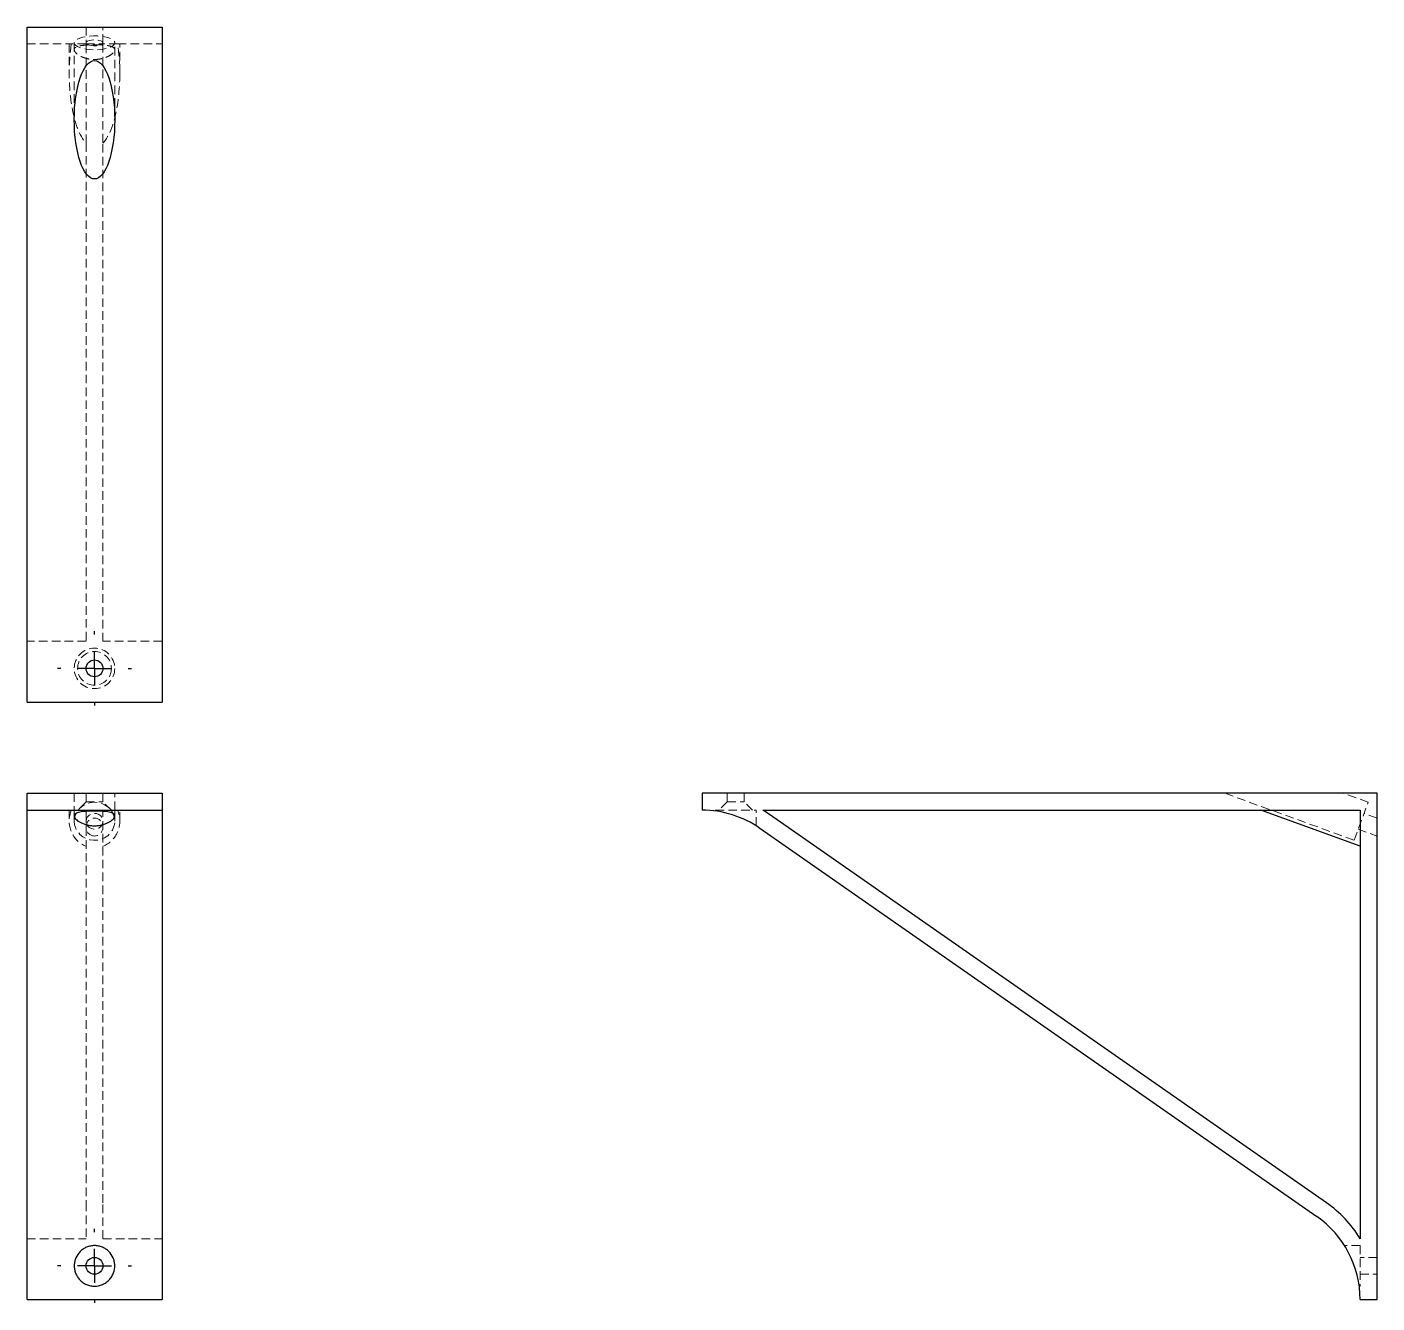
# Model space of a CAD drawing. Header units: millimetres. Extents: x 73 to 273, y 19 to 208.
import ezdxf

# ---------------------------------------------------------------- set-up
doc = ezdxf.new("R2010")
doc.units = ezdxf.units.MM
doc.linetypes.add('HIDDEN', pattern=[1.905, 1.27, -0.635])
doc.layers.add('10', color=7, linetype='Continuous')

# ---------------------------------------------------------------- blocks, each defined once
blk = doc.blocks.new('SW_CENTERMARKSYMBOL_0')
at = {"layer": '10', "color": 0}
for p, q in [((0, 5), (0, 5.5)), ((0, 0), (0, 2.5)), ((-5, 0), (-5.5, 0)), ((0, 0), (-2.5, 0)), ((0, 0), (0, -2.5)), ((0, 0), (2.5, 0)), ((5, 0), (5.5, 0)), ((0, -5), (0, -5.5))]:
    blk.add_line(p, q, dxfattribs=at)
blk = doc.blocks.new('SW_CENTERMARKSYMBOL_1')
at = {"layer": '10', "color": 0}
for p, q in [((0, 5), (0, 5.5)), ((0, 0), (0, 2.5)), ((-5, 0), (-5.5, 0)), ((0, 0), (-2.5, 0)), ((0, 0), (0, -2.5)), ((0, 0), (2.5, 0)), ((5, 0), (5.5, 0)), ((0, -5), (0, -5.5))]:
    blk.add_line(p, q, dxfattribs=at)

msp = doc.modelspace()

# ---------------------------------------------------------------- linework, layer by layer
at = {"color": 7, "linetype": 'Continuous', "lineweight": 25}
for p, q in [((73, 108), (73, 208)), ((73, 208), (93, 208)), ((93, 208), (93, 108)), ((73, 108), (93, 108)), ((73, 94.5), (93, 94.5)), ((73, 92), (73, 94.5)), ((93, 94.5), (93, 92)), ((173, 94.5), (173, 92)), ((273, 94.5), (173, 94.5)), ((273, 19.5), (273, 94.5)), ((73, 92), (93, 92)), ((73, 89.31), (73, 92)), ((93, 92), (93, 89.31)), ((182.01, 92), (270.5, 92)), ((270.5, 86.65), (255.79, 92)), ((270.5, 92), (270.5, 28.51)), ((265.51, 33.86), (183.01, 91.36)), ((73, 31.81), (73, 89.31)), ((93, 89.31), (93, 31.81)), ((181.58, 89.31), (264.08, 31.81)), ((73, 19.5), (73, 31.81)), ((93, 31.81), (93, 19.5)), ((73, 19.5), (93, 19.5)), ((270.5, 19.5), (273, 19.5))]:
    msp.add_line(p, q, dxfattribs=at)
at = {"color": 7, "linetype": 'HIDDEN', "lineweight": 18}
for p, q in [((81.75, 208), (81.75, 205.65)), ((84.25, 205.65), (84.25, 208)), ((73, 205.5), (79.56, 205.5)), ((79.25, 205.5), (79.25, 201.13)), ((81.75, 205.5), (79.56, 205.5)), ((80, 205.65), (80, 194.26)), ((81.75, 205.65), (81.75, 205.5)), ((81.75, 190.79), (81.75, 205.5)), ((81.75, 205.5), (84.25, 205.5)), ((84.25, 205.5), (84.25, 205.65)), ((84.25, 205.5), (84.25, 190.79)), ((86.44, 205.5), (84.25, 205.5)), ((86, 194.26), (86, 205.65)), ((86.44, 205.5), (93, 205.5)), ((86.75, 201.13), (86.75, 205.5)), ((81.75, 190.79), (81.75, 117.01)), ((84.25, 117.01), (84.25, 190.79)), ((81.75, 117.01), (73, 117.01)), ((93, 117.01), (84.25, 117.01)), ((80, 94.5), (80, 92)), ((81.75, 94.5), (81.75, 93.25)), ((84.25, 93.25), (84.25, 94.5)), ((86, 92), (86, 94.5)), ((176.75, 94.5), (176.75, 93.25)), ((179.25, 93.25), (179.25, 94.5)), ((250.49, 94.5), (269.62, 87.54)), ((271.68, 93.17), (268.03, 94.5)), ((79.25, 92), (79.25, 90.41)), ((80, 92), (80, 91.14)), ((81.75, 93.25), (80.5, 92)), ((81.75, 93.25), (84.25, 93.25)), ((81.75, 92), (81.75, 91.36)), ((85.5, 92), (84.25, 93.25)), ((84.25, 91.36), (84.25, 92)), ((86, 91.14), (86, 92)), ((86.75, 90.41), (86.75, 92)), ((175, 92), (181, 92)), ((175, 92), (175, 91.86)), ((176.75, 93.25), (175.5, 92)), ((176.75, 93.25), (179.25, 93.25)), ((180.5, 92), (179.25, 93.25)), ((181, 89.69), (181, 92)), ((269.62, 87.54), (271.68, 93.17)), ((80, 91.14), (80, 90.36)), ((81.75, 91.36), (81.75, 33.86)), ((84.25, 33.86), (84.25, 91.36)), ((86, 90.36), (86, 91.14)), ((273, 90.83), (271.08, 91.53)), ((270.22, 89.18), (273, 88.17)), ((81.75, 33.86), (81.75, 28.51)), ((84.25, 28.51), (84.25, 33.86)), ((73, 28.51), (81.75, 28.51)), ((84.25, 28.51), (93, 28.51)), ((270.5, 27.5), (268.2, 27.5)), ((270.5, 27.5), (270.5, 21.5)), ((273, 25.75), (270.5, 25.75)), ((270.5, 23.25), (273, 23.25)), ((270.37, 21.5), (270.5, 21.5))]:
    msp.add_line(p, q, dxfattribs=at)
at = {"color": 7, "linetype": 'HIDDEN', "lineweight": 18, "flags": 128}
for points in [[(80, 205.65), (80.05, 205.46), (80.21, 205.27), (80.48, 205.1), (80.83, 204.94), (81.26, 204.81), (81.75, 204.72), (82.29, 204.65), (82.86, 204.63), (83.43, 204.64), (83.98, 204.68), (84.5, 204.76), (84.96, 204.88), (85.36, 205.02), (85.67, 205.18), (85.88, 205.36), (85.99, 205.55), (85.99, 205.75), (85.88, 205.94), (85.67, 206.12), (85.36, 206.29), (84.96, 206.43), (84.5, 206.54), (83.98, 206.62), (83.43, 206.67), (82.86, 206.68), (82.29, 206.65), (81.75, 206.58), (81.26, 206.49), (80.83, 206.36), (80.48, 206.21), (80.21, 206.03), (80.05, 205.84), (80, 205.65)], [(81.75, 205.65), (81.81, 205.78), (81.97, 205.89), (82.22, 205.99), (82.54, 206.05), (82.91, 206.08), (83.28, 206.07), (83.62, 206.02), (83.92, 205.94), (84.13, 205.84), (84.24, 205.71), (84.24, 205.59), (84.13, 205.47), (83.92, 205.36), (83.62, 205.28), (83.28, 205.23), (82.91, 205.22), (82.54, 205.25), (82.22, 205.32), (81.97, 205.41), (81.81, 205.52), (81.75, 205.65)], [(80, 90.36), (80.05, 89.82), (80.21, 89.31), (80.48, 88.83), (80.83, 88.41), (81.26, 88.06), (81.75, 87.79), (82.29, 87.62), (82.86, 87.54), (83.43, 87.56), (83.98, 87.69), (84.5, 87.91), (84.96, 88.22), (85.36, 88.61), (85.67, 89.06), (85.88, 89.56), (85.99, 90.09), (85.99, 90.62), (85.88, 91.15), (85.67, 91.65), (85.36, 92.1), (84.96, 92.49), (84.5, 92.8), (83.98, 93.02), (83.43, 93.15), (82.86, 93.17), (82.29, 93.09), (81.75, 92.92), (81.26, 92.65), (80.83, 92.3), (80.48, 91.88), (80.21, 91.4), (80.05, 90.89), (80, 90.36)], [(81.75, 90.36), (81.81, 90.7), (81.97, 91.02), (82.22, 91.27), (82.54, 91.45), (82.91, 91.53), (83.28, 91.5), (83.62, 91.37), (83.92, 91.15), (84.13, 90.86), (84.24, 90.53), (84.24, 90.18), (84.13, 89.85), (83.92, 89.56), (83.62, 89.34), (83.28, 89.21), (82.91, 89.18), (82.54, 89.26), (82.22, 89.44), (81.97, 89.69), (81.81, 90.01), (81.75, 90.36)]]:
    msp.add_lwpolyline(points, dxfattribs=at)
at = {"color": 7, "linetype": 'HIDDEN', "lineweight": 18}
for radius in [3, 2.5]:
    msp.add_circle((83, 113), radius, dxfattribs=at)
at = {"color": 7, "linetype": 'Continuous', "lineweight": 25}
for centre in [(83, 113), (83, 24.5)]:
    msp.add_circle(centre, 1.25, dxfattribs=at)
for centre, radius, start, end in [((173, 77), 15, 55.1247, 90), ((173, 77), 17.5, 55.1247, 58.9973), ((255.5, 19.5), 17.5, 31.0027, 55.1247), ((255.5, 19.5), 15, 0, 55.1247)]:
    msp.add_arc(centre, radius, start, end, dxfattribs=at)
at = {"color": 7, "linetype": 'HIDDEN', "lineweight": 18}
for centre, major_axis, ratio, start_param, end_param in [((83, 201.13), (0, -10.96), 0.34202, 4.302565, 5.943348), ((83, 201.13), (0, -10.96), 0.34202, 0.339837, 1.980621), ((83, 90.41), (0, -3.99), 0.939693, 4.302565, 5.943348), ((83, 90.41), (0, -3.99), 0.939693, 0.339837, 1.980621)]:
    msp.add_ellipse(centre, major_axis=major_axis, ratio=ratio, start_param=start_param, end_param=end_param, dxfattribs=at)
at = {"color": 7, "linetype": 'Continuous', "lineweight": 25}
msp.add_ellipse((83, 194.26), major_axis=(0, -8.77), ratio=0.34202, dxfattribs=at)
at = {"color": 7, "linetype": 'HIDDEN', "lineweight": 18}
msp.add_ellipse((83, 89.5), major_axis=(0, -1.33), ratio=0.939693, dxfattribs=at)
msp.add_open_spline([(83, 205.37), (82.79, 205.37), (82.59, 205.36), (82.2, 205.35), (82, 205.34), (81.63, 205.32), (81.45, 205.3), (81.12, 205.26), (80.96, 205.24), (80.69, 205.18), (80.57, 205.15), (80.35, 205.07), (80.26, 205.02), (80.13, 204.92), (80.07, 204.87), (80.01, 204.75), (80, 204.68), (80.01, 204.55), (80.03, 204.47), (80.11, 204.32), (80.17, 204.25), (80.39, 204.01), (80.6, 203.85), (81, 203.64), (81.15, 203.57), (81.46, 203.44), (81.63, 203.39), (82, 203.29), (82.19, 203.25), (82.58, 203.2), (82.79, 203.19), (83.19, 203.19), (83.39, 203.2), (83.79, 203.25), (83.98, 203.29), (84.35, 203.38), (84.52, 203.44), (84.84, 203.56), (84.99, 203.63), (85.39, 203.85), (85.61, 204.01), (85.83, 204.24), (85.89, 204.32), (85.97, 204.47), (85.99, 204.54), (86.01, 204.75), (85.95, 204.87), (85.74, 205.02), (85.65, 205.07), (85.44, 205.15), (85.32, 205.18), (85.04, 205.24), (84.89, 205.26), (84.55, 205.3), (84.37, 205.32), (83.82, 205.36), (83.41, 205.37), (83, 205.37)], degree=3, knots=[0, 0, 0, 0, 0.03125, 0.03125, 0.0625, 0.0625, 0.09375, 0.09375, 0.125, 0.125, 0.15625, 0.15625, 0.1875, 0.1875, 0.21875, 0.21875, 0.25, 0.25, 0.28125, 0.28125, 0.3125, 0.3125, 0.375, 0.375, 0.40625, 0.40625, 0.4375, 0.4375, 0.46875, 0.46875, 0.5, 0.5, 0.53125, 0.53125, 0.5625, 0.5625, 0.59375, 0.59375, 0.625, 0.625, 0.6875, 0.6875, 0.71875, 0.71875, 0.75, 0.75, 0.8125, 0.8125, 0.84375, 0.84375, 0.875, 0.875, 0.90625, 0.90625, 0.9375, 0.9375, 1, 1, 1, 1], dxfattribs=at)
at = {"color": 7, "linetype": 'Continuous', "lineweight": 25}
for points, knots in [([(83, 89.69), (82.79, 89.69), (82.59, 89.7), (82.2, 89.75), (82.01, 89.79), (81.46, 89.93), (81.14, 90.06), (80.74, 90.28), (80.61, 90.36), (80.4, 90.51), (80.32, 90.59), (80.17, 90.75), (80.11, 90.82), (80.03, 90.97), (80.01, 91.04), (80, 91.18), (80.01, 91.25), (80.07, 91.37), (80.12, 91.42), (80.26, 91.52), (80.35, 91.57), (80.56, 91.65), (80.68, 91.68), (80.96, 91.74), (81.12, 91.76), (81.45, 91.8), (81.63, 91.82), (82, 91.84), (82.19, 91.85), (82.59, 91.86), (82.8, 91.87), (83.2, 91.87), (83.4, 91.86), (83.8, 91.85), (84, 91.84), (84.37, 91.82), (84.55, 91.8), (84.88, 91.76), (85.03, 91.74), (85.31, 91.68), (85.44, 91.65), (85.65, 91.57), (85.74, 91.52), (85.88, 91.42), (85.93, 91.37), (85.99, 91.25), (86, 91.18), (85.99, 91.04), (85.97, 90.97), (85.89, 90.82), (85.83, 90.74), (85.68, 90.59), (85.59, 90.51), (85.38, 90.36), (85.26, 90.28), (85, 90.13), (84.85, 90.07), (84.53, 89.94), (84.36, 89.88), (83.99, 89.79), (83.81, 89.75), (83.41, 89.7), (83.21, 89.69), (83, 89.69)], [0, 0, 0, 0, 0.03125, 0.03125, 0.0625, 0.0625, 0.125, 0.125, 0.15625, 0.15625, 0.1875, 0.1875, 0.21875, 0.21875, 0.25, 0.25, 0.28125, 0.28125, 0.3125, 0.3125, 0.34375, 0.34375, 0.375, 0.375, 0.40625, 0.40625, 0.4375, 0.4375, 0.46875, 0.46875, 0.5, 0.5, 0.53125, 0.53125, 0.5625, 0.5625, 0.59375, 0.59375, 0.625, 0.625, 0.65625, 0.65625, 0.6875, 0.6875, 0.71875, 0.71875, 0.75, 0.75, 0.78125, 0.78125, 0.8125, 0.8125, 0.84375, 0.84375, 0.875, 0.875, 0.90625, 0.90625, 0.9375, 0.9375, 0.96875, 0.96875, 1, 1, 1, 1]), ([(83, 21.5), (82.79, 21.5), (82.59, 21.52), (82.2, 21.6), (82, 21.66), (81.63, 21.82), (81.45, 21.92), (81.12, 22.15), (80.96, 22.29), (80.69, 22.58), (80.57, 22.74), (80.35, 23.08), (80.26, 23.25), (80.13, 23.62), (80.07, 23.81), (80.01, 24.19), (80, 24.39), (80.01, 24.77), (80.03, 24.96), (80.11, 25.33), (80.17, 25.5), (80.39, 26.03), (80.6, 26.34), (81, 26.74), (81.15, 26.87), (81.46, 27.08), (81.63, 27.18), (82, 27.34), (82.19, 27.4), (82.58, 27.48), (82.79, 27.5), (83.19, 27.5), (83.39, 27.48), (83.79, 27.4), (83.98, 27.34), (84.35, 27.19), (84.52, 27.09), (84.84, 26.88), (84.99, 26.75), (85.39, 26.35), (85.61, 26.03), (85.83, 25.51), (85.89, 25.34), (85.97, 24.97), (85.99, 24.78), (86.01, 24.2), (85.95, 23.81), (85.74, 23.26), (85.65, 23.08), (85.44, 22.74), (85.32, 22.58), (85.04, 22.29), (84.89, 22.16), (84.55, 21.93), (84.37, 21.83), (83.82, 21.59), (83.41, 21.5), (83, 21.5)], [0, 0, 0, 0, 0.03125, 0.03125, 0.0625, 0.0625, 0.09375, 0.09375, 0.125, 0.125, 0.15625, 0.15625, 0.1875, 0.1875, 0.21875, 0.21875, 0.25, 0.25, 0.28125, 0.28125, 0.3125, 0.3125, 0.375, 0.375, 0.40625, 0.40625, 0.4375, 0.4375, 0.46875, 0.46875, 0.5, 0.5, 0.53125, 0.53125, 0.5625, 0.5625, 0.59375, 0.59375, 0.625, 0.625, 0.6875, 0.6875, 0.71875, 0.71875, 0.75, 0.75, 0.8125, 0.8125, 0.84375, 0.84375, 0.875, 0.875, 0.90625, 0.90625, 0.9375, 0.9375, 1, 1, 1, 1])]:
    msp.add_open_spline(points, degree=3, knots=knots, dxfattribs=at)

# ---------------------------------------------------------------- block references
at = {"layer": '10'}
for name, p in [('SW_CENTERMARKSYMBOL_1', (83, 113)), ('SW_CENTERMARKSYMBOL_0', (83, 24.5))]:
    msp.add_blockref(name, p, dxfattribs=at)

doc.saveas('drawing.dxf')
